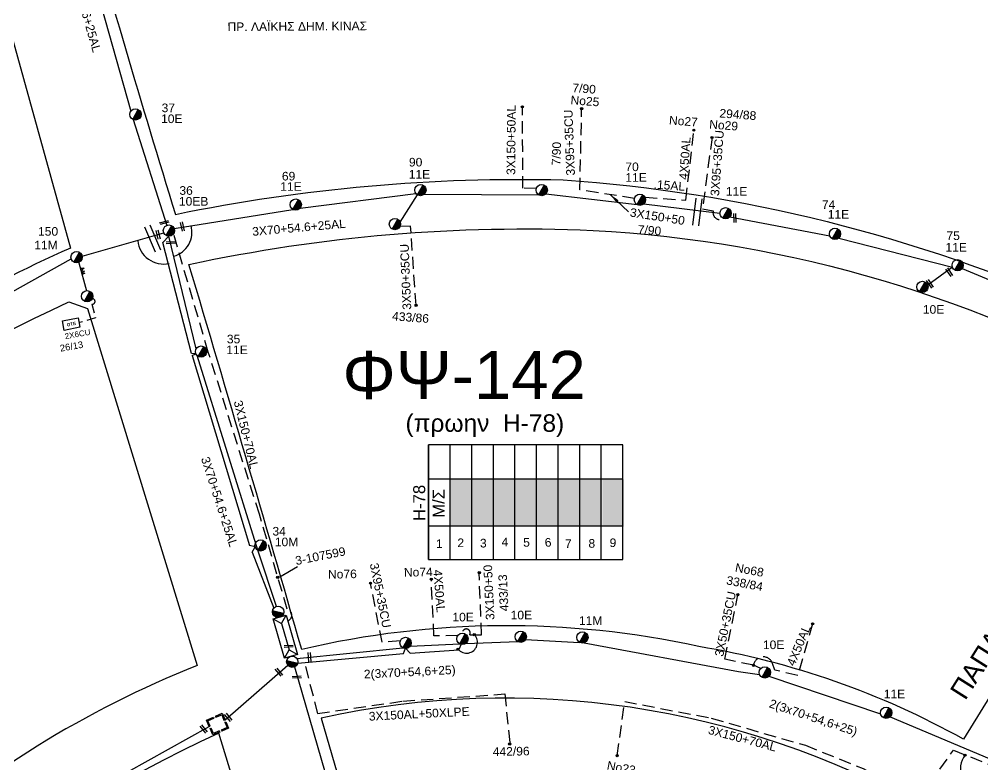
# Model space of a CAD drawing. Header units: millimetres. Extents: x 875 to 3140, y 727 to 1775.
# Drawn here: x 2147.6 to 2348.5, y 1339.2 to 1494.8 of the extents above; entities that cross this region are included whole.
import ezdxf
from ezdxf.enums import TextEntityAlignment as Align

# ---------------------------------------------------------------- set-up
doc = ezdxf.new("R2010")
doc.units = ezdxf.units.MM
doc.linetypes.add('DASHED', pattern=[19.05, 12.7, -6.35])
for name, color, linetype in [('Pillar OTE', 7, 'Continuous'), ('Ασφαλειοκιβώτια Χ.Τ 9 αναχωρήσεων', 7, 'Continuous'), ('Γυμνά εναέρια ΧΤ (3Φ)   3x50+35CU', 7, 'Continuous'), ('Γυμνά εναέρια ΧΤ (3Φ)   4x50AL', 7, 'Continuous'), ('Γυμνά εναέρια ΧΤ και ΦΟΠ (3Φ)   4x50+16AL', 7, 'Continuous'), ('Επιγραφές - Σχήματα', 7, 'Continuous'), ('Καλώδια ΧΤ   2x6AL', 7, 'DASHED'), ('Καλώδια ΧΤ   3x150+50AL', 7, 'DASHED'), ('Καλώδια ΧΤ   3x150+70AL', 7, 'DASHED'), ('Καλώδια ΧΤ   3x150AL+50XLPE', 7, 'DASHED'), ('Καλώδια ΧΤ   3x65+28+40', 7, 'Continuous'), ('Καλώδια ΧΤ   3x95+35CU', 7, 'DASHED'), ('Μηχανική τομή', 7, 'Continuous'), ('Στύλος ΦΜ', 7, 'Continuous'), ('Στύλος ΦΜ @ 1', 7, 'Continuous'), ('Συνδέσεις', 7, 'Continuous'), ('Συνεστραμμένα ΧΤ   3x70+54.6+25 AL', 7, 'SYN_LINE'), ('Συνεστραμμένα ΧΤ   3x70+54.6+25AL', 7, 'SYN_LINE'), ('Συνεστραμμένα ΧΤ   4x120+25AL', 7, 'SYN_LINE'), ('Τομή', 7, 'Continuous'), ('Υποσταθμός εναέριος 2 στύλων', 7, 'Continuous'), ('Υποσταθμός πόλεως', 7, 'Continuous'), ('Υπόβαθρο ΔΕΗ', 7, 'Continuous'), ('Υπόγεια Καλώδια Δικτύου ΧΤ   .15', 7, 'DASHED')]:
    doc.layers.add(name, color=color, linetype=linetype)
doc.styles.add('ar', font='arial.ttf')
doc.styles.get("Standard").update_dxf_attribs({"font": 'arial.ttf'})
doc.linetypes.add('SYN_LINE', pattern='A,0.5,-0.0001,["/\\/\\/\\/",Standard,S=0.1,R=0,X=0,Y=-0.05],-0.25', length=0.7501)
doc.dimstyles.new('ISO-25', dxfattribs={"dimtxt": 2.5, "dimasz": 2.5, "dimexe": 1.25, "dimexo": 0.625, "dimtad": 1, "dimtxsty": 'Standard', "dimcen": 2.5, "dimadec": 0, "dimazin": 0, "dimtfac": 1, "dimtmove": 0, "dimatfit": 3, "dimfxl": 1, "dimarcsym": 0})

# ---------------------------------------------------------------- blocks, each defined once
blk = doc.blocks.new('ΥΠΑΡΧΩΝ ΤΣΙΜΕΝΤΕΝΙΟΣ ΣΤΥΛΟΣ')
at = {"layer": 'Στύλος ΦΜ'}
blk.add_hatch(color=256, dxfattribs=at).paths.add_polyline_path([(-1.29, -2.28, 0.574793), (2.62, 0, 0.268822), (1.3, 2.27)])
blk.add_line((-1.29, -2.28), (1.3, 2.27), dxfattribs=at)
blk.add_circle((0, 0), 2.62, dxfattribs=at)
at = {"layer": 'Στύλος ΦΜ', "flags": 4}
for tag, p in [('ΑΡΙΘΜΟΣ', (-4.68, 8.05)), ('ΤΥΠΟΣ', (-4.91, 3.03))]:
    blk.add_attdef(tag, p, '', height=4, dxfattribs=at)
blk = doc.blocks.new('ΤΟΜΗ')
at = {"layer": 'Τομή', "ltscale": 40}
for p, q in [((-5.68, 0), (5.68, 0)), ((5.68, -2.33), (-5.68, -2.33))]:
    blk.add_line(p, q, dxfattribs=at)
blk = doc.blocks.new('ΑΣΦΑΛΕΙΟΚΙΒΩΤΙΟ ΥΠΟΣΤΑΘΜΟΥ 9 ΑΝΑΧΩΡΗΣΕΩΝ')
at = {"layer": 'Ασφαλειοκιβώτια Χ.Τ 9 αναχωρήσεων', "ltscale": 40}
for p, q in [((-23.8, 40.36), (24.02, 40.36)), ((-9.72, 40.36), (-9.72, -40.64)), ((9.94, 40.36), (9.94, -40.64)), ((-23.8, 31.36), (24.02, 31.36)), ((-23.8, 22.36), (24.02, 22.36)), ((-23.8, 13.36), (24.02, 13.36)), ((-23.8, 4.36), (24.02, 4.36)), ((-23.8, -4.64), (24.02, -4.64)), ((-23.8, -13.64), (24.02, -13.64)), ((-23.8, -22.64), (24.02, -22.64)), ((-23.8, -31.64), (24.02, -31.64))]:
    blk.add_line(p, q, dxfattribs=at)
at = {"layer": 'Ασφαλειοκιβώτια Χ.Τ 9 αναχωρήσεων'}
blk.add_lwpolyline([(-23.8, -40.64), (24.02, -40.64), (24.02, 40.36), (-23.8, 40.36)], close=True, dxfattribs=at)
for s, rotation, p in [('1', 270, (-18.96, 37.31)), ('2', 270, (-18.6, 28.38)), ('3', 270, (-18.74, 18.97)), ('4', 270, (-18.26, 9.95)), ('5', 270, (-18.42, 0.93)), ('6', 274.9707, (-18.52, -8.21)), ('7', 270, (-19, -16.47)), ('8', 270, (-18.86, -26.29)), ('9', 266.863, (-18.5, -35))]:
    blk.add_text(s, height=3.6, rotation=rotation, dxfattribs=at).set_placement(p)
at = {"layer": 'Ασφαλειοκιβώτια Χ.Τ 9 αναχωρήσεων', "ltscale": 40}
for tag, height, p in [('ΟΝΟΜΑ', 5, (-0.16, 44.31)), ('ΚΕΙΜΕΝΟ 1', 2, (17.06, 35.59)), ('ΚΕΙΜΕΝΟ 2', 2, (17.06, 26.88)), ('ΚΕΙΜΕΝΟ 3', 2, (17.06, 17.69)), ('ΚΕΙΜΕΝΟ 4', 2, (17.06, 8.71)), ('ΚΕΙΜΕΝΟ 5', 2, (17.06, -0.13)), ('ΚΕΙΜΕΝΟ 6', 2, (17.06, -9.05)), ('ΚΕΙΜΕΝΟ 7', 2, (17.06, -18.13)), ('ΚΕΙΜΕΝΟ 8', 2, (17.06, -26.85)), ('ΚΕΙΜΕΝΟ 9', 2, (17.06, -35.99)), ('ΣΧ', 2, (-0.1, -42.64))]:
    blk.add_attdef(tag, text='', height=height, dxfattribs=at).set_placement(p, align=Align.MIDDLE_CENTER)
blk = doc.blocks.new('ΜΗΧΑΝΙΚΗ ΤΟΜΗ')
at = {"layer": 'Μηχανική τομή', "ltscale": 40}
for p, q in [((-1.89, 0.78), (1.89, 0.78)), ((1.89, 0), (-1.89, 0))]:
    blk.add_line(p, q, dxfattribs=at)
blk = doc.blocks.new('_ΣΥΝΔΕΣΗ')
at = {"layer": 'Συνδέσεις', "linetype": 'SYN_LINE', "ltscale": 40}
blk.add_hatch(color=256, dxfattribs=at).paths.add_polyline_path([(0.5, -0.01, 1), (-0.5, -0.01, 1)])
at = {"layer": 'Συνδέσεις'}
blk.add_circle((0, -0.01), 0.5, dxfattribs=at)
blk = doc.blocks.new('PILLAR ΟΤΕ')
at = {"layer": 'Pillar OTE', "ltscale": 40}
blk.add_lwpolyline([(-3.31, 2.02), (3.39, 2.02), (3.39, -1.99), (-3.31, -1.99)], close=True, dxfattribs=at)
at = {"layer": 'Pillar OTE', "insert": (-1.81, 0.71), "char_height": 1.3575, "width": 109.961, "attachment_point": 1}
blk.add_mtext('{\\fArial|b1|i0|c161|p34;OTE}', dxfattribs=at)
blk = doc.blocks.new('ΥΠΟΣΤΑΘΜΟΣ ΕΝΑΕΡΙΟΣ ΕΠΙ 2 ΣΤΥΛΩΝ')
at = {"layer": 'Υποσταθμός εναέριος 2 στύλων', "linetype": 'Continuous'}
for points in [[(-11.97, -2.11, 0.574793), (-8.45, -0.07, 0.268822), (-9.64, 1.98)], [(9.68, -2.15, 0.574793), (13.19, -0.1, 0.268822), (12.01, 1.95)]]:
    blk.add_hatch(color=256, dxfattribs=at).paths.add_polyline_path(points)
for p, q in [((-11.97, -2.11), (-9.64, 1.98)), ((9.68, -2.15), (12.01, 1.95))]:
    blk.add_line(p, q, dxfattribs=at)
for centre in [(-10.81, -0.07), (10.84, -0.1)]:
    blk.add_circle(centre, 2.36, dxfattribs=at)
at = {"layer": 'Υποσταθμός πόλεως', "linetype": 'Continuous', "ltscale": 40}
blk.add_lwpolyline([(-8.57, 2.82), (8.57, 2.82), (8.57, -2.82), (-8.57, -2.82)], close=True, dxfattribs=at)
for points in [[(-5.75, 0), (-8.57, 2.82)], [(-8.57, -2.82), (-5.75, 0)], [(-5.75, 0), (5.75, 0)], [(5.75, 0), (8.57, 2.82)], [(8.57, -2.82), (5.75, 0)]]:
    blk.add_lwpolyline(points, dxfattribs=at)
at = {"layer": 'Υποσταθμός εναέριος 2 στύλων', "ltscale": 40, "flags": 1}
for tag, p in [('ΜΕΤΑΣΧΗΜΑΤΙΣΜΟΣ', (14.09, 2.51)), ('ΙΣΧΥΣ', (14.07, -0.28)), ('ΑΡΙΘΜΟΣ', (14.19, -3))]:
    blk.add_attdef(tag, p, '', height=1.8, dxfattribs=at)

msp = doc.modelspace()

# ---------------------------------------------------------------- hatches: boundary and pattern name
at = {"layer": 'Ασφαλειοκιβώτια Χ.Τ 9 αναχωρήσεων', "ltscale": 20}
for color, points in [(173, [(2237.47, 1398.89), (2237.47, 1389.06), (2241.97, 1389.06), (2241.97, 1398.89)]), (151, [(2241.97, 1398.89), (2241.97, 1389.06), (2246.47, 1389.06), (2246.47, 1398.89)]), (2, [(2246.47, 1398.89), (2246.47, 1389.06), (2250.97, 1389.06), (2250.97, 1398.89)]), (85, [(2250.97, 1398.89), (2250.97, 1389.06), (2255.47, 1389.06), (2255.47, 1398.89)]), (1, [(2255.47, 1398.89), (2255.47, 1389.06), (2259.97, 1389.06), (2259.97, 1398.89)]), (27, [(2259.97, 1398.89), (2259.97, 1389.06), (2264.47, 1389.06), (2264.47, 1398.89)]), (30, [(2264.61, 1398.8), (2264.61, 1388.98), (2269.11, 1388.98), (2269.11, 1398.8)]), (6, [(2269.21, 1398.75), (2269.21, 1388.92), (2273.71, 1388.92), (2273.71, 1398.75)])]:
    msp.add_hatch(color=color, dxfattribs=at).paths.add_polyline_path(points)
at = {"layer": 'Επιγραφές - Σχήματα', "ltscale": 20}
h = msp.add_hatch(color=256, dxfattribs=at)
h.paths.add_polyline_path([(2188.07, 1349.14), (2186.63, 1348.52), (2187.2, 1347.19), (2187.42, 1347.29), (2186.94, 1348.4), (2188.16, 1348.92)])
h.paths.add_polyline_path([(2189.94, 1349.94), (2188.5, 1349.32), (2188.6, 1349.11), (2189.82, 1349.63), (2190.29, 1348.51), (2190.51, 1348.61)])
h.paths.add_polyline_path([(2190.69, 1348.17), (2190.48, 1348.08), (2190.95, 1346.97), (2189.73, 1346.44), (2189.83, 1346.23), (2191.26, 1346.84)])
h.paths.add_polyline_path([(2189.3, 1346.26), (2188.08, 1345.74), (2187.6, 1346.85), (2187.39, 1346.76), (2187.96, 1345.43), (2189.39, 1346.04)])

# ---------------------------------------------------------------- linework, layer by layer
at = {"layer": 'Γυμνά εναέρια ΧΤ (3Φ)   3x50+35CU', "color": 173, "linetype": 'DASHED', "ltscale": 0.2}
msp.add_lwpolyline([(2230.35, 1435.08), (2229.21, 1451.62), (2227, 1451.5)], dxfattribs=at)
at = {"layer": 'Γυμνά εναέρια ΧΤ (3Φ)   3x50+35CU', "color": 85, "linetype": 'DASHED', "ltscale": 0.2}
msp.add_lwpolyline([(2302.22, 1359.29), (2300.71, 1359.96), (2294.73, 1361.24), (2297.45, 1374.69)], dxfattribs=at)
at = {"layer": 'Γυμνά εναέρια ΧΤ (3Φ)   4x50AL', "color": 173, "linetype": 'DASHED', "ltscale": 0.2}
msp.add_lwpolyline([(2286.62, 1457.03), (2288.27, 1471.62)], dxfattribs=at)
at = {"layer": 'Γυμνά εναέρια ΧΤ (3Φ)   4x50AL', "color": 85, "linetype": 'DASHED', "ltscale": 0.2}
msp.add_lwpolyline([(2239.06, 1366.17), (2234.08, 1366.1), (2233.51, 1377.94)], dxfattribs=at)
msp.add_lwpolyline([(2313.04, 1368.62), (2309.94, 1357.84), (2305.17, 1358.95), (2304.69, 1360.34, 0.788643), (2300.71, 1359.96, 1.386817)], format="xyb", dxfattribs=at)
at = {"layer": 'Γυμνά εναέρια ΧΤ και ΦΟΠ (3Φ)   4x50+16AL', "color": 30}
for points in [[(2160.72, 1445.32), (2177.73, 1450.21)], [(2137.85, 1433.31), (2158.44, 1444.76)]]:
    msp.add_lwpolyline(points, dxfattribs=at)
at = {"layer": 'Επιγραφές - Σχήματα', "ltscale": 20}
for p, q in [((2188.07, 1349.14), (2188.16, 1348.92)), ((2188.5, 1349.32), (2188.6, 1349.11)), ((2190.29, 1348.51), (2190.51, 1348.61)), ((2190.48, 1348.08), (2190.69, 1348.17)), ((2187.2, 1347.19), (2187.42, 1347.29)), ((2187.39, 1346.76), (2187.6, 1346.85)), ((2189.3, 1346.26), (2189.39, 1346.04)), ((2189.73, 1346.44), (2189.83, 1346.23))]:
    msp.add_line(p, q, dxfattribs=at)
for points in [[(2187.2, 1347.19), (2186.63, 1348.52), (2188.07, 1349.14)], [(2187.42, 1347.29), (2186.94, 1348.4), (2188.16, 1348.92)], [(2188.5, 1349.32), (2189.94, 1349.94), (2190.51, 1348.61)], [(2188.6, 1349.11), (2189.82, 1349.63), (2190.29, 1348.51)], [(2190.69, 1348.17), (2191.26, 1346.84), (2189.83, 1346.23)], [(2189.39, 1346.04), (2187.96, 1345.43), (2187.39, 1346.76)], [(2189.3, 1346.26), (2188.08, 1345.74), (2187.6, 1346.85)], [(2190.48, 1348.08), (2190.95, 1346.97), (2189.73, 1346.44)]]:
    msp.add_lwpolyline(points, dxfattribs=at)
for centre, radius, start, end in [((2178.43, 1450.32), 5.18, 285.4752, 15.614), ((2177.66, 1449.07), 5.38, 185.7983, 282.8575), ((2348.15, 1338.49), 4.29, 140.7927, 269.4441)]:
    msp.add_arc(centre, radius, start, end, dxfattribs=at)
at = {"layer": 'Καλώδια ΧΤ   2x6AL', "color": 30, "linetype": 'DASHED', "ltscale": 0.15}
msp.add_lwpolyline([(2162.7, 1435.31), (2163.49, 1432.46), (2160.21, 1431.46)], dxfattribs=at)
msp.add_arc((2162.82, 1435.88), 0.579, 257.8087, 86.5507, dxfattribs=at)
at = {"layer": 'Καλώδια ΧΤ   3x150+50AL', "color": 173, "ltscale": 0.2}
for points in [[(2255.43, 1459.48), (2252.64, 1459.51), (2252.52, 1476.49)], [(2275.89, 1457.38), (2264.51, 1459.16)]]:
    msp.add_lwpolyline(points, dxfattribs=at)
at = {"layer": 'Καλώδια ΧΤ   3x150+70AL', "color": 1, "ltscale": 0.2}
msp.add_lwpolyline([(2203.62, 1369.21, 0.720206), (2203.46, 1371.68), (2197.69, 1391.47), (2187.02, 1425.3), (2179.78, 1449.97)], format="xyb", dxfattribs=at)
at = {"layer": 'Καλώδια ΧΤ   3x150+70AL', "color": 5, "ltscale": 0.2}
msp.add_lwpolyline([(2272.3, 1341.11), (2273.85, 1352.43), (2291.92, 1348.92), (2311.53, 1343.27), (2323.59, 1338.42), (2335.18, 1332.09), (2342.41, 1342.26), (2351, 1338.81)], dxfattribs=at)
at = {"layer": 'Καλώδια ΧΤ   3x150AL+50XLPE', "color": 6, "ltscale": 0.2}
msp.add_lwpolyline([(2240.02, 1366.67, -1.33424), (2241.54, 1366.35), (2244.01, 1366.31), (2243.49, 1379.22)], format="xyb", dxfattribs=at)
at = {"layer": 'Καλώδια ΧΤ   3x150AL+50XLPE', "color": 27, "ltscale": 0.2}
msp.add_lwpolyline([(2207.27, 1359.72), (2209.8, 1349.91), (2227.59, 1352.48), (2248.85, 1353.98), (2249.91, 1343.56)], dxfattribs=at)
at = {"layer": 'Καλώδια ΧΤ   3x150AL+50XLPE', "color": 0, "linetype": 'Continuous', "ltscale": 0.2}
msp.add_arc((2240.88, 1364.76), 2.27, 218.694, 43.6462, dxfattribs=at)
at = {"layer": 'Καλώδια ΧΤ   3x65+28+40', "color": 151, "ltscale": 0.2}
for points in [[(2190.51, 1348.61), (2203.6, 1359.97)], [(2166, 1335.4), (2187.2, 1347.19)]]:
    msp.add_lwpolyline(points, dxfattribs=at)
at = {"layer": 'Καλώδια ΧΤ   3x95+35CU', "color": 173, "ltscale": 0.2}
msp.add_lwpolyline([(2264.51, 1459.16), (2264.88, 1476.1)], dxfattribs=at)
at = {"layer": 'Καλώδια ΧΤ   3x95+35CU', "color": 151, "ltscale": 0.2}
msp.add_lwpolyline([(2292.07, 1470.08), (2290.05, 1455.2), (2292.31, 1454.82)], dxfattribs=at)
at = {"layer": 'Καλώδια ΧΤ   3x95+35CU', "color": 85, "ltscale": 0.2}
msp.add_lwpolyline([(2227.07, 1365.08), (2223.26, 1364.76), (2220.84, 1377.1)], dxfattribs=at)
at = {"layer": 'Καλώδια ΧΤ   3x95+35CU', "color": 151, "ltscale": 0.2}
msp.add_arc((2293.76, 1454.43), 1.5, 164.9166, 301.3437, dxfattribs=at)
at = {"layer": 'Συνεστραμμένα ΧΤ   3x70+54.6+25 AL', "color": 6, "linetype": 'SYN_LINE', "ltscale": 11}
for p, q in [((2239.29, 1363.17), (2239.92, 1364.6)), ((2228.16, 1363.51), (2229.13, 1362.49)), ((2229.13, 1362.49), (2239.29, 1363.17))]:
    msp.add_line(p, q, dxfattribs=at)
at = {"layer": 'Συνεστραμμένα ΧΤ   3x70+54.6+25 AL', "color": 6, "linetype": 'SYN_LINE', "ltscale": 20}
for p, q in [((2205.67, 1360.42), (2227.71, 1362.43)), ((2227.71, 1362.43), (2228.16, 1363.51))]:
    msp.add_line(p, q, dxfattribs=at)
at = {"layer": 'Συνεστραμμένα ΧΤ   3x70+54.6+25 AL', "color": 30, "ltscale": 0.01}
msp.add_lwpolyline([(2160, 1443.96), (2161.6, 1438.12)], dxfattribs=at)
at = {"layer": 'Συνεστραμμένα ΧΤ   3x70+54.6+25 AL', "color": 30, "linetype": 'Continuous', "ltscale": 0.15}
msp.add_lwpolyline([(2160.37, 1442.82), (2160.32, 1442.82), (2161.14, 1442.79), (2160.53, 1442.34), (2161.19, 1442.21), (2160.64, 1441.84), (2161.24, 1441.79), (2160.74, 1441.5)], dxfattribs=at)
at = {"layer": 'Συνεστραμμένα ΧΤ   3x70+54.6+25AL', "color": 1, "ltscale": 20}
for points in [[(2162.42, 1505.48), (2170.88, 1475.6)], [(2171.34, 1473.83), (2178.38, 1451.76)]]:
    msp.add_lwpolyline(points, dxfattribs=at)
at = {"layer": 'Συνεστραμμένα ΧΤ   3x70+54.6+25AL', "color": 173, "ltscale": 20}
for points in [[(2206.16, 1455.32), (2230.31, 1458.42)], [(2232.05, 1458.27), (2255.98, 1458.11)], [(2257.41, 1458.32), (2276.45, 1456.08)], [(2179.9, 1451.13), (2204.68, 1455.06)], [(2277.87, 1456.28), (2293.71, 1454.29)], [(2184.48, 1425.97), (2178.79, 1449.49)], [(2197.34, 1383.95), (2184.71, 1424.57)], [(2201.24, 1372.24), (2197.34, 1383.95)]]:
    msp.add_lwpolyline(points, dxfattribs=at)
at = {"layer": 'Συνεστραμμένα ΧΤ   3x70+54.6+25AL', "color": 6, "ltscale": 20}
for points in [[(2295.8, 1453.54), (2316.6, 1449.6)], [(2318.5, 1449.11), (2342.19, 1443)], [(2344.24, 1442.74), (2360.11, 1436.15)]]:
    msp.add_lwpolyline(points, dxfattribs=at)
at = {"layer": 'Συνεστραμμένα ΧΤ   3x70+54.6+25AL', "color": 30, "ltscale": 20}
for points in [[(2178.79, 1449.49), (2177.54, 1448.18)], [(2183.62, 1424.6), (2184.44, 1424.96), (2183.54, 1424.99), (2177.54, 1448.18)], [(2183.62, 1424.6), (2195.62, 1384.96)], [(2196.17, 1383.58), (2196.77, 1384.7), (2195.62, 1384.96)], [(2196.17, 1383.58), (2200.67, 1371.86)]]:
    msp.add_lwpolyline(points, dxfattribs=at)
at = {"layer": 'Συνεστραμμένα ΧΤ   3x70+54.6+25AL', "color": 6, "ltscale": 8}
msp.add_lwpolyline([(2342.19, 1443), (2337.05, 1439.31)], dxfattribs=at)
at = {"layer": 'Συνεστραμμένα ΧΤ   3x70+54.6+25AL', "color": 85, "ltscale": 10}
for points in [[(2229.12, 1363.96), (2239.44, 1364.47)], [(2240.7, 1364.53), (2251.59, 1364.9)]]:
    msp.add_lwpolyline(points, dxfattribs=at)
at = {"layer": 'Συνεστραμμένα ΧΤ   3x70+54.6+25AL', "color": 85, "ltscale": 15}
msp.add_lwpolyline([(2253.19, 1365.33), (2264.46, 1364.75)], dxfattribs=at)
at = {"layer": 'Συνεστραμμένα ΧΤ   3x70+54.6+25AL', "color": 85, "ltscale": 20}
for points in [[(2265.4, 1364.65), (2297.6, 1358.68), (2302, 1358.01)], [(2205.5, 1361.36), (2227.58, 1363.61)], [(2303.94, 1357.68), (2327.22, 1349.85)], [(2329.18, 1349.19), (2351.19, 1339.93)]]:
    msp.add_lwpolyline(points, dxfattribs=at)
at = {"layer": 'Συνεστραμμένα ΧΤ   3x70+54.6+25AL', "color": 2, "ltscale": 20}
msp.add_lwpolyline([(2205.01, 1359.63), (2212.89, 1332.26)], dxfattribs=at)
at = {"layer": 'Συνεστραμμένα ΧΤ   4x120+25AL', "color": 173, "ltscale": 20}
msp.add_lwpolyline([(2227.05, 1452.41), (2230.67, 1458.11)], dxfattribs=at)
at = {"layer": 'Υπόβαθρο ΔΕΗ'}
for points in [[(2163.41, 1528.84, 0.415674), (2159.81, 1523.44, 0.007297), (2180.17, 1454.04, -0.057165), (2261.02, 1461.24, -0.088469), (2368.73, 1434.32, -0.016132), (2392.81, 1423.21, 0.007039), (2434.59, 1491.97, 0.056666), (2343.65, 1529.26, 0.069942), (2227.76, 1539.29, 0.03846), (2163.41, 1528.84, 8.500528)], [(2385.69, 1411.25), (2344.5, 1344.53, 0.086719), (2289.3, 1363.87, 0.112148), (2206.5, 1363.26, 0.0025), (2182.98, 1443.6, -0.063811), (2267.25, 1450.71, -0.118732), (2383.98, 1415.95), (2385.71, 1411.2)], [(2161.83, 1434.42), (2184.68, 1359.92, 0.177758), (2076.05, 1262.48, 0.008348), (2005.97, 1293.39, -0.120779), (2052.1, 1362.82, -0.085598), (2157.95, 1435.81)], [(2210.53, 1348.95), (2246.5, 1225.35, -0.075974), (2270.72, 1222.47), (2336.07, 1330.3, 0.184304), (2210.53, 1348.95, 4.030391)], [(2089.28, 1256.21), (2207.12, 1204.97, -0.133904), (2227.01, 1221.85), (2189.23, 1345.8, 0.155489), (2089.28, 1256.21, 3.657191)]]:
    msp.add_lwpolyline(points, format="xyb", dxfattribs=at)
msp.add_lwpolyline([(2134.79, 1519.31), (2138.62, 1517.85), (2158.26, 1447.01, 0.030428), (2130.13, 1432.48, 0.043365), (2078.74, 1400.52, 0.054705), (2021.48, 1344.88, 0.108341), (1995.64, 1297.72), (1924.58, 1328.72), (1923.66, 1331.16, -0.104455), (1968.12, 1403.68, -0.088961), (2051.51, 1478.05, -0.039388)], format="xyb", close=True, dxfattribs=at)
msp.add_lwpolyline([(2157.95, 1435.81), (2161.83, 1434.42)], dxfattribs=at)
at = {"layer": 'Υπόγεια Καλώδια Δικτύου ΧΤ   .15', "color": 173, "linetype": 'DASHED', "ltscale": 0.2}
msp.add_lwpolyline([(2278.09, 1457.61), (2286.62, 1457.03)], dxfattribs=at)

# ---------------------------------------------------------------- block references
at = {"layer": 'Pillar OTE', "xscale": 0.4999999999999999, "yscale": 0.4999999999999999, "zscale": 0.4999999999999999, "rotation": 11.09839233058796}
msp.add_blockref('PILLAR ΟΤΕ', (2158.4, 1431.13), dxfattribs=at)
at = {"layer": 'Ασφαλειοκιβώτια Χ.Τ 9 αναχωρήσεων', "xscale": 0.5, "yscale": 0.5, "zscale": 0.5, "rotation": 90}
msp.add_blockref('ΑΣΦΑΛΕΙΟΚΙΒΩΤΙΟ ΥΠΟΣΤΑΘΜΟΥ 9 ΑΝΑΧΩΡΗΣΕΩΝ', (2253.15, 1393.92), dxfattribs=at).add_auto_attribs({'ΟΝΟΜΑ': 'Η-78'})
at = {"layer": 'Μηχανική τομή'}
for p, xscale, yscale, zscale, rotation in [((2177.87, 1452.16), 0.4999999999998237, 0.4999999999998237, 0.4999999999998237, 14.66178387958995), ((2297.01, 1453.29), 0.4999999999998564, 0.4999999999998564, 0.4999999999998564, 91.85555854086383), ((2176.36, 1449.78), 0.4999999999996596, 0.4999999999996596, 0.4999999999996596, 283.1925513847274), ((2181.41, 1451.45), 0.4999999999996596, 0.4999999999996596, 0.4999999999996596, 283.1925513847274), ((2179.19, 1448.37), 0.4999999999996876, 0.4999999999996876, 0.4999999999996876, 182.9870197355389), ((2341.38, 1441.87), 0.4999999999998846, 0.4999999999998846, 0.4999999999998846, 304.5950437584947), ((2337.35, 1439.44), 0.4999999999998846, 0.4999999999998846, 0.4999999999998846, 304.5950437584947), ((2203.76, 1364.14), 0.4999999999996876, 0.4999999999996876, 0.4999999999996876, 182.9870197355389), ((2208.31, 1361.69), 0.4999999999995421, 0.4999999999995421, 0.4999999999995421, 94.78742572247819), ((2201.89, 1358.65), 0.4999999999995248, 0.4999999999995248, 0.4999999999995248, 129.3757321908782), ((2205.47, 1357.7), 0.4999999999996876, 0.4999999999996876, 0.4999999999996876, 182.9870197355389), ((2191.33, 1349.24), 0.4999999999995248, 0.4999999999995248, 0.4999999999995248, 129.3757321908782), ((2186.19, 1346.78), 0.4999999999995248, 0.4999999999995248, 0.4999999999995248, 129.3757321908782)]:
    msp.add_blockref('ΜΗΧΑΝΙΚΗ ΤΟΜΗ', p, dxfattribs=dict(at, xscale=xscale, yscale=yscale, zscale=zscale, rotation=rotation))
at = {"layer": 'Στύλος ΦΜ @ 1', "ltscale": 40}
ref = msp.add_blockref('ΥΠΑΡΧΩΝ ΤΣΙΜΕΝΤΕΝΙΟΣ ΣΤΥΛΟΣ', (2171.83, 1474.9), dxfattribs=dict(at, xscale=0.4499999999998181, yscale=0.4499999999998181, zscale=0.4499999999998181))
ref.add_attrib('ΤΥΠΟΣ', '10E', (2177.17, 1473.1), dxfattribs={"layer": 'Στύλος ΦΜ', "height": 1.8, "flags": 4})
ref.add_attrib('ΑΡΙΘΜΟΣ', '37', (2177.28, 1475.37), dxfattribs={"layer": 'Στύλος ΦΜ', "height": 1.8, "flags": 4})
ref = msp.add_blockref('ΥΠΑΡΧΩΝ ΤΣΙΜΕΝΤΕΝΙΟΣ ΣΤΥΛΟΣ', (2231.25, 1459.13), dxfattribs=dict(at, xscale=0.4499999999998181, yscale=0.4499999999998181, zscale=0.4499999999998181))
ref.add_attrib('ΤΥΠΟΣ', '11E', (2228.82, 1461.51), dxfattribs={"layer": 'Στύλος ΦΜ', "height": 1.8, "flags": 4})
ref.add_attrib('ΑΡΙΘΜΟΣ', '90', (2228.86, 1464.04), dxfattribs={"layer": 'Στύλος ΦΜ', "height": 1.8, "flags": 4})
ref = msp.add_blockref('ΥΠΑΡΧΩΝ ΤΣΙΜΕΝΤΕΝΙΟΣ ΣΤΥΛΟΣ', (2277.03, 1457.1), dxfattribs=dict(at, xscale=0.4499999999998181, yscale=0.4499999999998181, zscale=0.4499999999998181))
ref.add_attrib('ΤΥΠΟΣ', '11E', (2273.99, 1460.85), dxfattribs={"layer": 'Στύλος ΦΜ', "height": 1.8, "flags": 4})
ref.add_attrib('ΑΡΙΘΜΟΣ', '70', (2273.99, 1463.07), dxfattribs={"layer": 'Στύλος ΦΜ', "height": 1.8, "flags": 4})
ref = msp.add_blockref('ΥΠΑΡΧΩΝ ΤΣΙΜΕΝΤΕΝΙΟΣ ΣΤΥΛΟΣ', (2205.26, 1456.08), dxfattribs=dict(at, xscale=0.4499999999998181, yscale=0.4499999999998181, zscale=0.4499999999998181))
ref.add_attrib('ΤΥΠΟΣ', '11E', (2202.02, 1458.96), dxfattribs={"layer": 'Στύλος ΦΜ', "height": 1.8, "flags": 4})
ref.add_attrib('ΑΡΙΘΜΟΣ', '69', (2202.36, 1461.12), dxfattribs={"layer": 'Στύλος ΦΜ', "height": 1.8, "flags": 4})
ref = msp.add_blockref('ΥΠΑΡΧΩΝ ΤΣΙΜΕΝΤΕΝΙΟΣ ΣΤΥΛΟΣ', (2178.82, 1450.66), dxfattribs=dict(at, xscale=0.4499999999998181, yscale=0.4499999999998181, zscale=0.4499999999998181))
ref.add_attrib('ΤΥΠΟΣ', '10EB', (2180.89, 1455.87), dxfattribs={"layer": 'Στύλος ΦΜ', "height": 1.8, "flags": 4})
ref.add_attrib('ΑΡΙΘΜΟΣ', '36', (2180.99, 1458.13), dxfattribs={"layer": 'Στύλος ΦΜ', "height": 1.8, "flags": 4})
at = {"layer": 'Στύλος ΦΜ @ 1', "ltscale": 40, "xscale": 0.4499999999998181, "yscale": 0.4499999999998181, "zscale": 0.4499999999998181}
for p in [(2256.56, 1459.13), (2225.94, 1452.02), (2161.75, 1436.96), (2228.16, 1364.64)]:
    msp.add_blockref('ΥΠΑΡΧΩΝ ΤΣΙΜΕΝΤΕΝΙΟΣ ΣΤΥΛΟΣ', p, dxfattribs=at)
at = {"layer": 'Στύλος ΦΜ @ 1', "ltscale": 40}
ref = msp.add_blockref('ΥΠΑΡΧΩΝ ΤΣΙΜΕΝΤΕΝΙΟΣ ΣΤΥΛΟΣ', (2294.89, 1454.28), dxfattribs=dict(at, xscale=0.4499999999998181, yscale=0.4499999999998181, zscale=0.4499999999998181))
ref.add_attrib('ΤΥΠΟΣ', '11E', (2294.94, 1457.93), dxfattribs={"layer": 'Στύλος ΦΜ', "height": 1.8, "flags": 4})
ref = msp.add_blockref('ΥΠΑΡΧΩΝ ΤΣΙΜΕΝΤΕΝΙΟΣ ΣΤΥΛΟΣ', (2317.71, 1449.99), dxfattribs=dict(at, xscale=0.4499999999998181, yscale=0.4499999999998181, zscale=0.4499999999998181))
ref.add_attrib('ΤΥΠΟΣ', '11E', (2316.2, 1453.16), dxfattribs={"layer": 'Στύλος ΦΜ', "height": 1.8, "flags": 4})
ref.add_attrib('ΑΡΙΘΜΟΣ', '74', (2314.98, 1455.19), dxfattribs={"layer": 'Στύλος ΦΜ', "height": 1.8, "flags": 4})
ref = msp.add_blockref('ΥΠΑΡΧΩΝ ΤΣΙΜΕΝΤΕΝΙΟΣ ΣΤΥΛΟΣ', (2159.56, 1445.12), dxfattribs=dict(at, xscale=0.4499999999998181, yscale=0.4499999999998181, zscale=0.4499999999998181))
ref.add_attrib('ΤΥΠΟΣ', '11M', (2150.73, 1446.74), dxfattribs={"layer": 'Στύλος ΦΜ', "height": 1.8, "flags": 4})
ref.add_attrib('ΑΡΙΘΜΟΣ', '150', (2151.51, 1449.6), dxfattribs={"layer": 'Στύλος ΦΜ', "height": 1.8, "flags": 4})
ref = msp.add_blockref('ΥΠΑΡΧΩΝ ΤΣΙΜΕΝΤΕΝΙΟΣ ΣΤΥΛΟΣ', (2343.29, 1443.43), dxfattribs=dict(at, xscale=0.4499999999998181, yscale=0.4499999999998181, zscale=0.4499999999998181))
ref.add_attrib('ΤΥΠΟΣ', '11Ε', (2340.74, 1446.28), dxfattribs={"layer": 'Στύλος ΦΜ', "height": 1.8, "flags": 4})
ref.add_attrib('ΑΡΙΘΜΟΣ', '75', (2340.95, 1448.69), dxfattribs={"layer": 'Στύλος ΦΜ', "height": 1.8, "flags": 4})
ref = msp.add_blockref('ΥΠΑΡΧΩΝ ΤΣΙΜΕΝΤΕΝΙΟΣ ΣΤΥΛΟΣ', (2335.94, 1438.91), dxfattribs=dict(at, xscale=0.4499999999998181, yscale=0.4499999999998181, zscale=0.4499999999998181))
ref.add_attrib('ΤΥΠΟΣ', '10E', (2336.03, 1433.31), dxfattribs={"layer": 'Στύλος ΦΜ', "height": 1.8, "flags": 4})
ref = msp.add_blockref('ΥΠΑΡΧΩΝ ΤΣΙΜΕΝΤΕΝΙΟΣ ΣΤΥΛΟΣ', (2185.52, 1425.42), dxfattribs=dict(at, xscale=0.4499999999998181, yscale=0.4499999999998181, zscale=0.4499999999998181))
ref.add_attrib('ΤΥΠΟΣ', '11E', (2190.78, 1424.88), dxfattribs={"layer": 'Στύλος ΦΜ', "height": 1.8, "flags": 4})
ref.add_attrib('ΑΡΙΘΜΟΣ', '35', (2190.89, 1427.14), dxfattribs={"layer": 'Στύλος ΦΜ', "height": 1.8, "flags": 4})
ref = msp.add_blockref('ΥΠΑΡΧΩΝ ΤΣΙΜΕΝΤΕΝΙΟΣ ΣΤΥΛΟΣ', (2197.92, 1384.97), dxfattribs=dict(at, xscale=0.4499999999998181, yscale=0.4499999999998181, zscale=0.4499999999998181))
ref.add_attrib('ΤΥΠΟΣ', '10M', (2200.89, 1384.8), dxfattribs={"layer": 'Στύλος ΦΜ', "height": 1.8, "flags": 4})
ref.add_attrib('ΑΡΙΘΜΟΣ', '34', (2200.39, 1387.03), dxfattribs={"layer": 'Στύλος ΦΜ', "height": 1.8, "flags": 4})
ref = msp.add_blockref('ΥΠΑΡΧΩΝ ΤΣΙΜΕΝΤΕΝΙΟΣ ΣΤΥΛΟΣ', (2240.02, 1365.49), dxfattribs=dict(at, xscale=0.4499999999998181, yscale=0.4499999999998181, zscale=0.4499999999998181))
ref.add_attrib('ΤΥΠΟΣ', '10E', (2237.92, 1369.12), dxfattribs={"layer": 'Στύλος ΦΜ', "height": 1.8, "flags": 4})
ref = msp.add_blockref('ΥΠΑΡΧΩΝ ΤΣΙΜΕΝΤΕΝΙΟΣ ΣΤΥΛΟΣ', (2252.17, 1365.92), dxfattribs=dict(at, xscale=0.4499999999998181, yscale=0.4499999999998181, zscale=0.4499999999998181))
ref.add_attrib('ΤΥΠΟΣ', '10E', (2250.07, 1369.55), dxfattribs={"layer": 'Στύλος ΦΜ', "height": 1.8, "flags": 4})
ref = msp.add_blockref('ΥΠΑΡΧΩΝ ΤΣΙΜΕΝΤΕΝΙΟΣ ΣΤΥΛΟΣ', (2265.04, 1365.77), dxfattribs=dict(at, xscale=0.4499999999998181, yscale=0.4499999999998181, zscale=0.4499999999998181))
ref.add_attrib('ΤΥΠΟΣ', '11M', (2264.32, 1368.4), dxfattribs={"layer": 'Στύλος ΦΜ', "height": 1.8, "flags": 4})
ref = msp.add_blockref('ΥΠΑΡΧΩΝ ΤΣΙΜΕΝΤΕΝΙΟΣ ΣΤΥΛΟΣ', (2303.08, 1358.49), dxfattribs=dict(at, xscale=0.4499999999998181, yscale=0.4499999999998181, zscale=0.4499999999998181))
ref.add_attrib('ΤΥΠΟΣ', '10E', (2302.68, 1363.34), dxfattribs={"layer": 'Στύλος ΦΜ', "height": 1.8, "flags": 4})
ref = msp.add_blockref('ΥΠΑΡΧΩΝ ΤΣΙΜΕΝΤΕΝΙΟΣ ΣΤΥΛΟΣ', (2328.38, 1350.06), dxfattribs=dict(at, xscale=0.4499999999998181, yscale=0.4499999999998181, zscale=0.4499999999998181))
ref.add_attrib('ΤΥΠΟΣ', '11E', (2327.88, 1353.07), dxfattribs={"layer": 'Στύλος ΦΜ', "height": 1.8, "flags": 4})
at = {"layer": 'Συνδέσεις'}
for p, xscale, yscale, zscale in [((2252.52, 1476.5), 0.4500000000000455, 0.4500000000000455, 0.4500000000000455), ((2264.88, 1476.11), 0.4500000000000455, 0.4500000000000455, 0.4500000000000455), ((2288.27, 1471.62), 0.4500000000000455, 0.4500000000000455, 0.4500000000000455), ((2292.07, 1470.08), 0.4500000000000455, 0.4500000000000455, 0.4500000000000455), ((2230.35, 1435.08), 0.4500000000000455, 0.4500000000000455, 0.4500000000000455), ((2201.5, 1378.33), 0.4777242751394019, 0.4777242751394019, 0.4777242751394019), ((2243.53, 1379.31), 0.4500000000000455, 0.4500000000000455, 0.4500000000000455), ((2220.84, 1377.1), 0.4500000000000455, 0.4500000000000455, 0.4500000000000455), ((2233.52, 1377.94), 0.4500000000000455, 0.4500000000000455, 0.4500000000000455), ((2297.45, 1374.7), 0.4500000000000455, 0.4500000000000455, 0.4500000000000455), ((2313.04, 1368.63), 0.4500000000000455, 0.4500000000000455, 0.4500000000000455), ((2242.49, 1366.37), 0.4500000000000455, 0.4500000000000455, 0.4500000000000455), ((2239.07, 1363.33), 0.4500000000000455, 0.4500000000000455, 0.4500000000000455), ((2300.71, 1359.97), 0.4500000000000455, 0.4500000000000455, 0.4500000000000455), ((2249.88, 1343.55), 0.4500000000000455, 0.4500000000000455, 0.4500000000000455), ((2272.28, 1341.1), 0.4500000000000455, 0.4500000000000455, 0.4500000000000455), ((2344.83, 1341.21), 0.4500000000000455, 0.4500000000000455, 0.4500000000000455)]:
    msp.add_blockref('_ΣΥΝΔΕΣΗ', p, dxfattribs=dict(at, xscale=xscale, yscale=yscale, zscale=zscale))
at = {"layer": 'Τομή'}
for p, xscale, yscale, zscale, rotation in [((2288.42, 1454.63), 0.499999999999951, 0.499999999999951, 0.499999999999951, 82.60764162664573), ((2174.89, 1448.78), 0.4999999999999699, 0.4999999999999699, 0.4999999999999699, 113.2365208817726)]:
    msp.add_blockref('ΤΟΜΗ', p, dxfattribs=dict(at, xscale=xscale, yscale=yscale, zscale=zscale, rotation=rotation))
at = {"layer": 'Υποσταθμός εναέριος 2 στύλων', "xscale": 0.5, "yscale": 0.5, "zscale": 0.5, "rotation": 285.8622308224528}
msp.add_blockref('ΥΠΟΣΤΑΘΜΟΣ ΕΝΑΕΡΙΟΣ ΕΠΙ 2 ΣΤΥΛΩΝ', (2203.09, 1365.93), dxfattribs=at)

# ---------------------------------------------------------------- texts
at = {"layer": 'Γυμνά εναέρια ΧΤ (3Φ)   3x50+35CU', "ltscale": 20}
for s, rotation, p in [('3X50+35CU', 92.3393, (2228.17, 1441.02)), ('3X150+50', 92.6399, (2245.54, 1375.17)), ('433/13', 92.6399, (2248.52, 1375.08)), ('3X50+35CU', 78.6112, (2294.85, 1368.6))]:
    msp.add_text(s, height=1.8, rotation=rotation, dxfattribs=at).set_placement(p, align=Align.MIDDLE)
at = {"layer": 'Γυμνά εναέρια ΧΤ (3Φ)   4x50AL', "ltscale": 20}
for rotation, p in [(85.8782, (2286.39, 1465.76)), (274.6146, (2235.19, 1375.46)), (67.2072, (2310.15, 1364.12))]:
    msp.add_text('4X50AL', height=1.8, rotation=rotation, dxfattribs=at).set_placement(p, align=Align.MIDDLE)
at = {"layer": 'Επιγραφές - Σχήματα', "color": 1, "ltscale": 20, "insert": (2191.02, 1494.08), "char_height": 1.8, "width": 36.6454, "attachment_point": 1, "rotation": 0.4058, "style": 'ar'}
msp.add_mtext('ΠΡ. ΛΑΪΚΗΣ ΔΗΜ. ΚΙΝΑΣ', dxfattribs=at)
at = {"layer": 'Επιγραφές - Σχήματα', "ltscale": 20, "attachment_point": 1, "style": 'ar'}
for s, insert, char_height, width, rotation in [('7/90', (2263.02, 1481.37), 1.8, 7.4435, 355.771), ('Νο25', (2262.64, 1478.82), 1.8, 7.4435, 355.771), ('294/88', (2293.69, 1476.08), 1.8, 7.4435, 355.771), ('Νο27', (2283.17, 1474.62), 1.8, 7.4435, 355.771), ('Νο29', (2291.56, 1473.77), 1.8, 7.4435, 355.771), ('7/90', (2258.64, 1464.31), 1.8, 7.4435, 88.348), ('7/90', (2276.66, 1451.81), 1.8, 7.4435, 355.771), ('433/86', (2225.43, 1433.75), 1.8, 7.4435, 355.771), ('2X6CU', (2156.99, 1429.18), 1.2, 7.4435, 10.0299), ('26/13', (2155.96, 1426.77), 1.4, 7.4435, 10.0299), ('ΠΑΠΑΡΗΓΟΠΟΥΛΟΥ', (2341.48, 1354.61), 4, 19.3816, 57.7039), ('Μ/Σ', (2233.79, 1390.73), 2.5, 8.2979, 90), ('3-107599', (2205, 1382.63), 1.8, 7.4435, 11.2246), ('Νο74', (2227.79, 1380.25), 1.8, 7.4435, 1.1259), ('Νο68', (2297.09, 1381.29), 1.8, 7.4435, 349.2391), ('Νο76', (2211.96, 1379.83), 1.8, 7.4435, 1.1259), ('338/84', (2295.27, 1378.64), 1.8, 7.4435, 349.2391), ('442/96', (2246.32, 1342.83), 1.8, 7.4435, 1.1259), ('Νο23', (2270.37, 1340.02), 1.8, 7.4435, 349.2391)]:
    msp.add_mtext(s, dxfattribs=dict(at, insert=insert, char_height=char_height, width=width, rotation=rotation))
for s, insert, char_height, width in [('ΦΨ-142', (2214.97, 1425.55), 10, 19.3816), ('(πρωην  Η-78)', (2228.14, 1412.33), 3.6536, 40.3995)]:
    msp.add_mtext(s, dxfattribs=dict(at, insert=insert, char_height=char_height, width=width))
at = {"layer": 'Καλώδια ΧΤ   3x150+50AL', "ltscale": 0.2}
msp.add_text('3X150+50AL', height=1.8, rotation=89.5449, dxfattribs=at).set_placement((2250.17, 1469.58), align=Align.MIDDLE)
at = {"layer": 'Καλώδια ΧΤ   3x150+50AL', "ltscale": 20, "insert": (2275.12, 1455.4), "char_height": 1.8, "width": 7.4435, "attachment_point": 1, "rotation": 351.0438, "style": 'ar'}
msp.add_mtext('3Χ150+50', dxfattribs=at)
at = {"layer": 'Καλώδια ΧΤ   3x150+70AL', "ltscale": 0.2}
for rotation, p in [(283.811, (2194.92, 1408.09)), (345.162, (2298.41, 1344.69))]:
    msp.add_text('3X150+70AL', height=1.8, rotation=rotation, dxfattribs=at).set_placement(p, align=Align.MIDDLE)
at = {"layer": 'Καλώδια ΧΤ   3x150AL+50XLPE', "ltscale": 0.2}
for s, rotation, p in [('2(3x70+54,6+25)', 2.8599, (2229.04, 1358.36)), ('2(3x70+54,6+25)', 341.6192, (2313.13, 1348.87)), ('3X150AL+50XLPE', 2.8599, (2231, 1349.83))]:
    msp.add_text(s, height=1.8, rotation=rotation, dxfattribs=at).set_placement(p, align=Align.MIDDLE)
at = {"layer": 'Καλώδια ΧΤ   3x95+35CU', "ltscale": 0.2}
for rotation, p in [(92.1495, (2262.32, 1469.02)), (85.7375, (2293.14, 1464.75)), (281.3195, (2222.92, 1374.54))]:
    msp.add_text('3X95+35CU', height=1.8, rotation=rotation, dxfattribs=at).set_placement(p, align=Align.MIDDLE)
at = {"layer": 'Συνεστραμμένα ΧΤ   3x70+54.6+25AL', "ltscale": 20}
for rotation, p in [(285.9586, (2161.14, 1497.34)), (4.9851, (2205.93, 1451.31)), (287.9425, (2189.34, 1394.08))]:
    msp.add_text('3X70+54.6+25AL', height=1.8, rotation=rotation, dxfattribs=at).set_placement(p, align=Align.MIDDLE)
at = {"layer": 'Υπόγεια Καλώδια Δικτύου ΧΤ   .15', "ltscale": 20, "insert": (2279.97, 1461.24), "char_height": 1.8, "width": 7.4435, "attachment_point": 1, "rotation": 355.771, "style": 'ar'}
msp.add_mtext('.15AL', dxfattribs=at)

# ---------------------------------------------------------------- leaders
at = {"layer": 'Επιγραφές - Σχήματα', "ltscale": 40}
for points, override in [([(2270.89, 1458.15), (2274.63, 1454.57)], {"dimasz": 2, "dimtad": 0}), ([(2201.94, 1378.41), (2205.6, 1380.56)], {"dimasz": 1, "dimtad": 0})]:
    msp.add_leader(points, dimstyle='ISO-25', override=override, dxfattribs=at)

doc.saveas('drawing.dxf')
